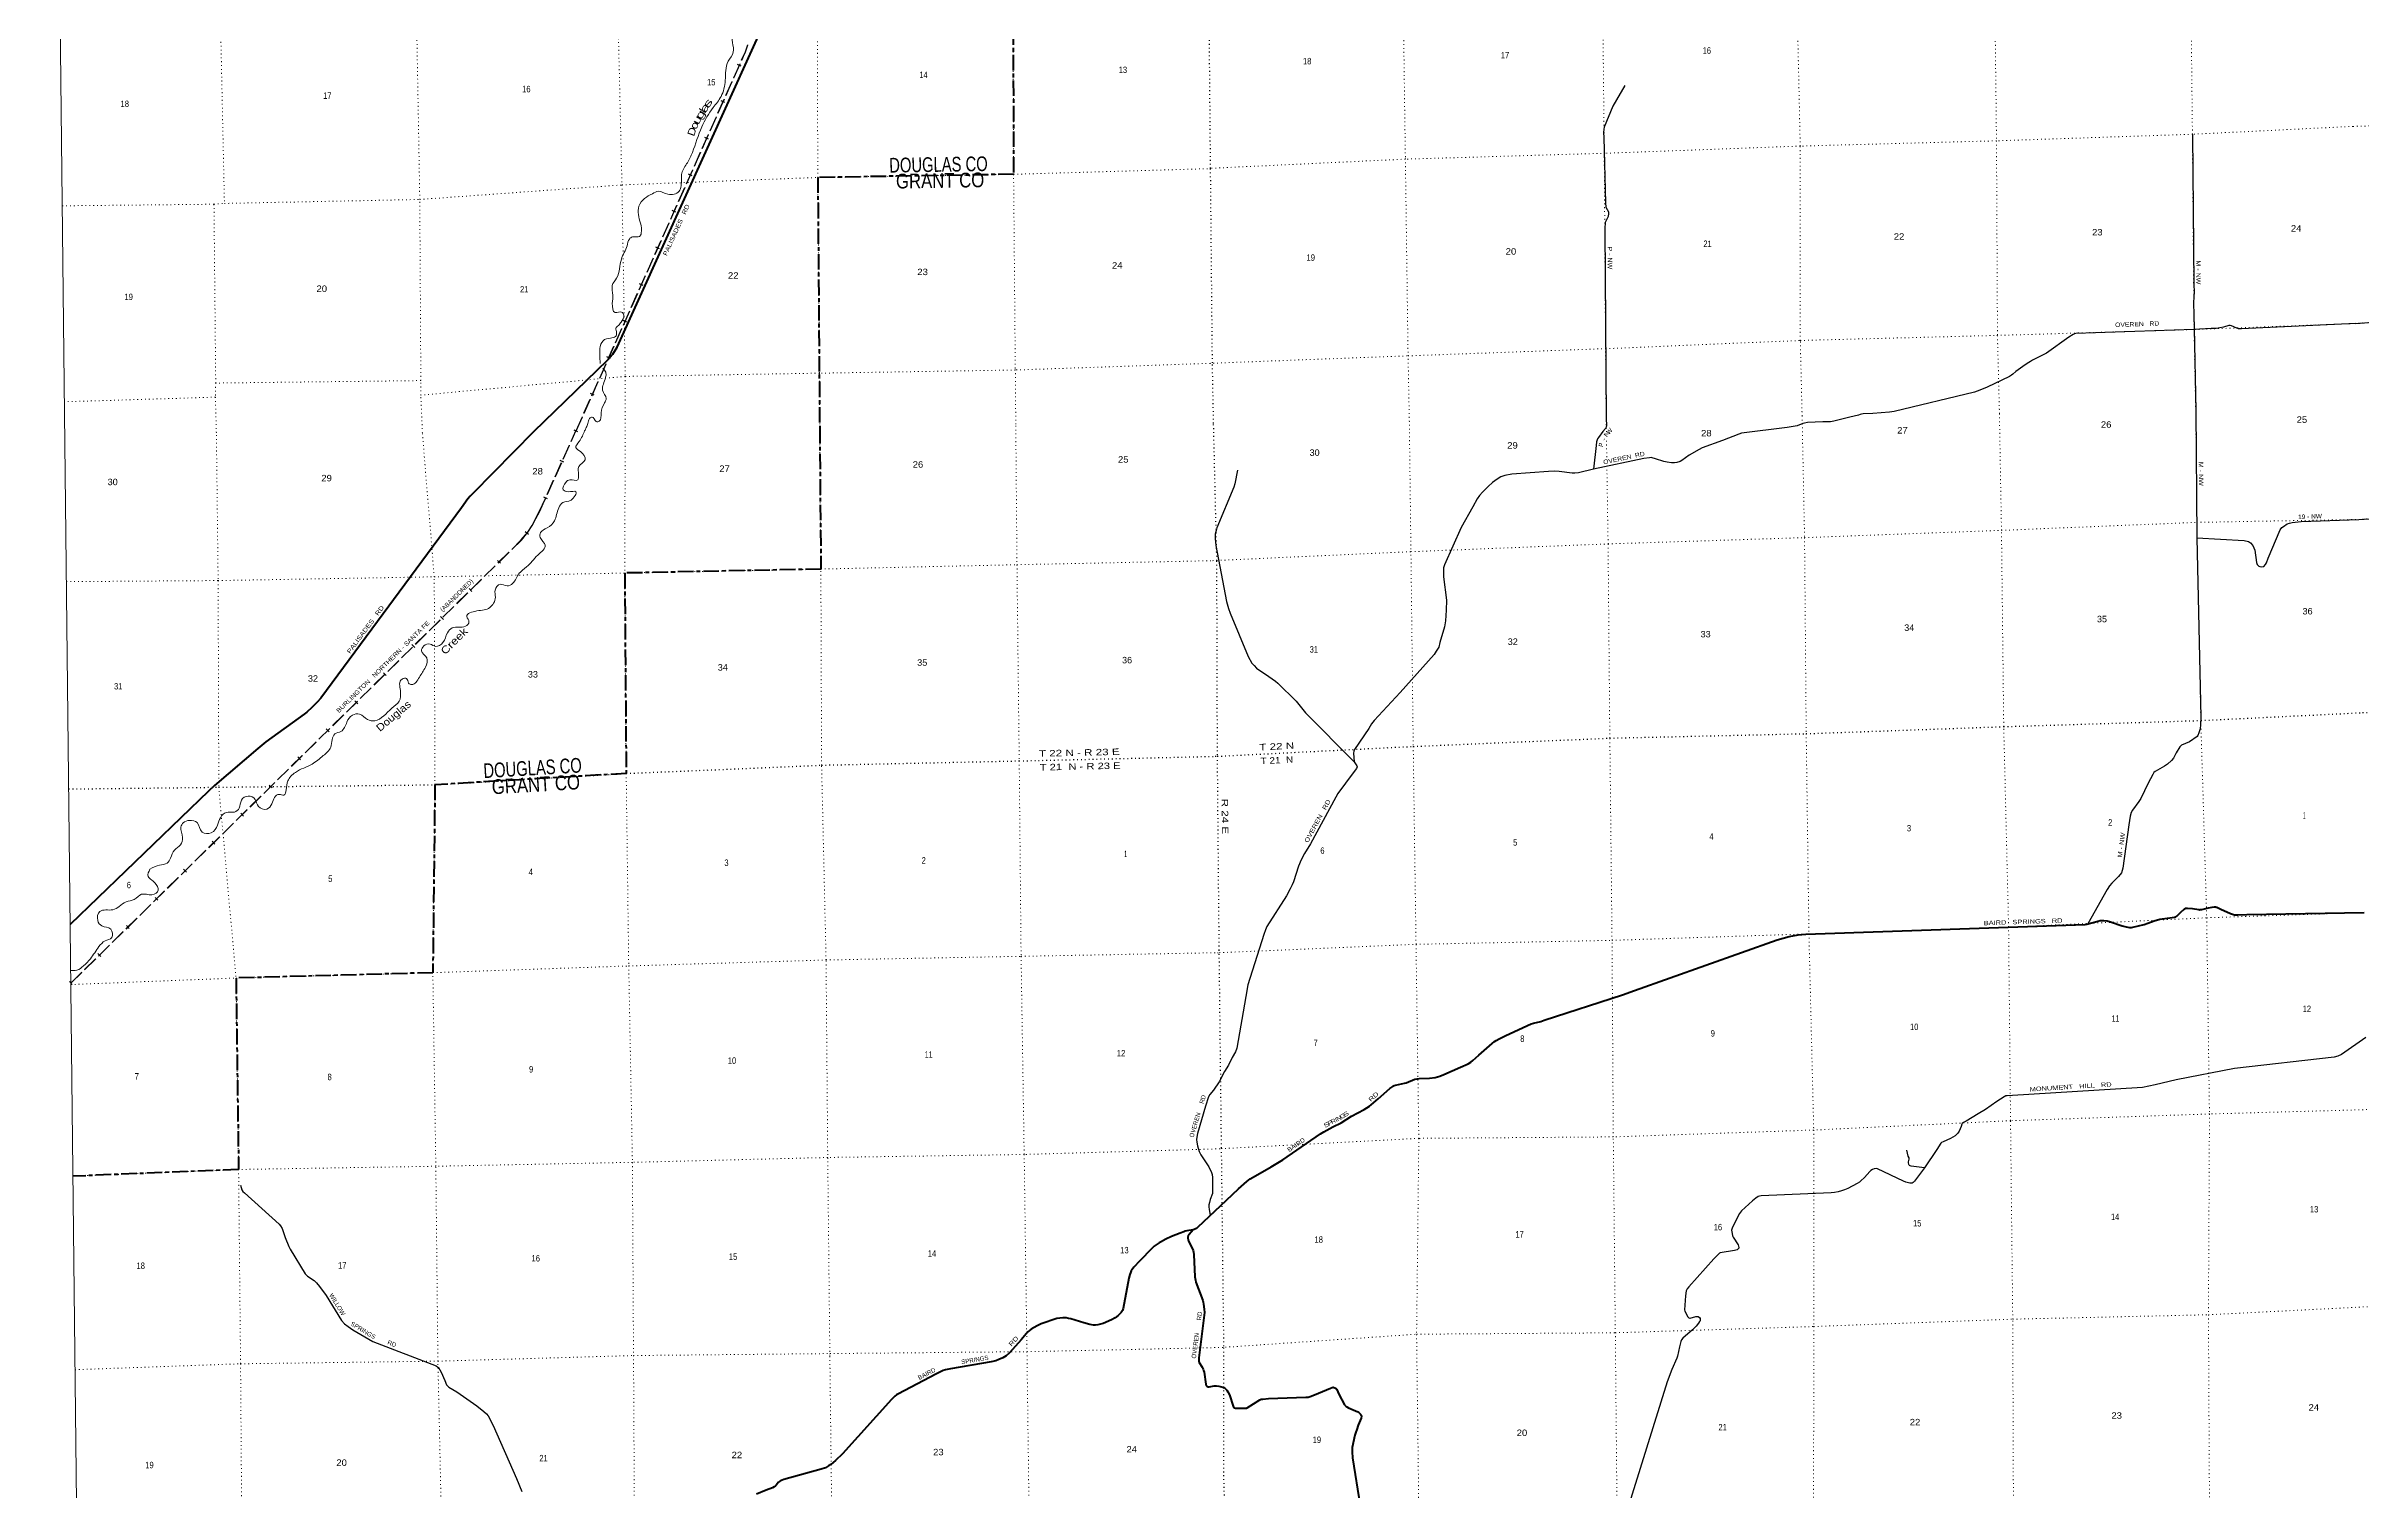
# Model space of a CAD drawing. Header units: feet. Extents: x 248627 to 501257, y -181930 to 5472.
# Drawn here: x 248627 to 311540, y -73098 to -33877 of the extents above; entities that cross this region are included whole.
import ezdxf
from ezdxf.enums import TextEntityAlignment as Align

# ---------------------------------------------------------------- set-up
doc = ezdxf.new("R2010")
doc.units = ezdxf.units.FT
doc.header["$LTSCALE"] = 70
for name, pattern in [('DOTTED', [1.5, 0.3, -1.2]), ('LONG_DASH_SHORT_DASH', [9.9, 6, -1.2, 1.5, -1.2]), ('LONG_DASHED', [7.5, 6, -1.5]), ('MEDIUM_DASHED', [4.5, 3, -1.5])]:
    doc.linetypes.add(name, pattern=pattern)
for name, color, linetype, lineweight in [('11', 7, 'LONG_DASH_SHORT_DASH', 60), ('26', 7, 'Continuous', 40), ('27', 7, 'Continuous', 40), ('29', 7, 'Continuous', 25), ('34', 7, 'Continuous', 25), ('39', 7, 'Continuous', 13), ('4', 7, 'Continuous', 13), ('41', 7, 'MEDIUM_DASHED', 13), ('6', 7, 'DOTTED', 25), ('63', 7, 'Continuous', 25), ('7', 7, 'DOTTED', 13)]:
    doc.layers.add(name, color=color, linetype=linetype, lineweight=lineweight)
doc.layers.add('12', color=7, linetype='Continuous')
doc.layers.add('30', color=7, linetype='Continuous')

msp = doc.modelspace()

# ---------------------------------------------------------------- linework, layer by layer
at = {"layer": '11'}
for points in [[(280118.96, -31838.26), (274893.52, -32032.19), (274909.54, -37351.87), (269590.05, -37437.84), (269640.8, -44245.91)], [(269640.8, -44245.91), (269672.89, -48071.02), (264345.26, -48179.53), (264382.78, -53622.55), (259186.43, -53929.27), (259129.49, -59031.63), (253782.19, -59177.58), (253851.66, -64376.33), (249352.04, -64558.38)]]:
    msp.add_lwpolyline(points, dxfattribs=at)
at = {"layer": '26'}
for points in [[(261873.35, -44337.09), (263884.23, -42393.59), (264018.77, -42235.92), (264139.09, -42044.05), (270828.2, -27298.64)], [(261873.35, -44337.09), (260211.76, -46021.49), (260139.87, -46095.63), (260083.84, -46163.96), (259906.38, -46405.74), (256083.6, -51574.9), (255985, -51690.45), (255842.77, -51829.21), (255704.09, -51953.74), (255635.26, -52011.06), (254587.88, -52766.02), (254375.47, -52947.69), (253197.29, -53953.29), (253037.03, -54104.9), (249276.82, -57723.49)], [(280534.03, -65364.04), (281020.77, -64898.02), (281246.27, -64702.18), (281335.62, -64634.07), (281416.46, -64587.24), (281907.58, -64302.42), (282222.73, -64115.29), (283248.1, -63407.97), (283339.39, -63349.56), (283581.01, -63218.15), (283810.96, -63107.05), (284091.94, -62928.64), (284433.54, -62749.01), (284579.81, -62658.68), (284626.61, -62624.62), (284814.96, -62454.08), (285130.79, -62177.61), (285182.91, -62139.3), (285215.88, -62118.01), (285253.11, -62098.85), (285289.75, -62086.95), (285527.05, -62031.96), (285574.34, -62020.09), (285809.68, -61925.84), (285874.3, -61913.66), (285930.67, -61909.4), (286211.24, -61893.67), (286364.65, -61875.34), (286428.47, -61860.45), (286493.04, -61839.79), (286602.91, -61798.71), (287049.61, -61601.6), (287264.52, -61502.84), (287333.48, -61461.3), (287392.16, -61417.69), (287553.47, -61268.04), (287914.42, -60955.77), (287978.24, -60904.69), (288019.59, -60874.98), (288099.5, -60830.18), (288287.34, -60737.01), (288974.91, -60423.62), (289035.79, -60402.56), (289238.87, -60354.28), (289330.17, -60325.7), (291452.3, -59634.82), (291783.24, -59519.69), (295657.52, -58140.08), (295819.64, -58090.62), (295980.88, -58047.2), (296223.83, -58005.47), (296440.31, -57981.72), (304022.65, -57724.48), (304075.89, -57715.82), (304310.94, -57650.83), (304435.35, -57618.05), (304487.48, -57611.66), (304532.43, -57612.23), (304622.56, -57626.56), (304717.37, -57654.72), (305029.14, -57762.96), (305138.45, -57790.47), (305232.05, -57803.24), (305285.23, -57801.11), (305318.97, -57795.31), (305630.62, -57720.74), (305729.85, -57688.29), (305900.03, -57626.56), (305989.38, -57598.89), (306058.53, -57581.87), (306126.47, -57568.15), (306456.34, -57528.65), (306489.23, -57518.67), (306520.16, -57496.72), (306627.8, -57389.33), (306715.88, -57309.4), (306738.75, -57294.5), (306758.83, -57284.24), (306781.29, -57277.47), (306811.08, -57277.47), (306942.89, -57288.58), (307111.03, -57318.98), (307132.31, -57322.17), (307149.82, -57320.58), (307192.94, -57314.72), (307379.17, -57271.78), (307478.53, -57255.11), (307541.29, -57245.54), (307561.5, -57244.47), (307570.63, -57245.83), (307590.21, -57249.79), (307602.98, -57254.05), (307715.52, -57305.2), (307979.02, -57424.46), (308060.89, -57456.28), (308084.29, -57461.6), (308110.89, -57464.79), (308176.04, -57464.69), (308420.35, -57451.75), (311607.68, -57397.95)], [(280534.03, -65364.04), (279907.64, -65953.55), (279880.33, -65975.01), (279851.89, -65990.82), (279815.56, -66006.63), (279781.74, -66014.21)], [(279785.77, -66014.13), (279621.25, -66042.99), (279569.11, -66054.05), (279532.77, -66065.02), (279434.05, -66101.47), (279196.58, -66199.94), (279048.58, -66269.03), (278897.71, -66349.65), (278866.11, -66368.62), (278781.6, -66422.36), (278733.41, -66458.72), (278677.99, -66509.25), (278327.45, -66865.81), (278178.12, -67026.21), (278127.79, -67090.82), (278105.45, -67127.37), (278082.55, -67177.96), (278065.96, -67228.54), (278039.08, -67323.89), (277890, -68151.76), (277870.87, -68202.3), (277832.95, -68256.04), (277752.16, -68339.42), (277668.66, -68401.47), (277573.87, -68458.38), (277340.77, -68554.2), (277194.73, -68594.32), (277131.54, -68600.64), (277077.83, -68600.64), (276983.04, -68584.84), (276821.9, -68540.57), (276461.72, -68429.92), (276401.55, -68418.32), (276335.34, -68407.79), (276246.87, -68404.63), (276164.72, -68410.95), (276085.35, -68426.08), (275662.69, -68570.62), (275553.36, -68619.61), (275468.05, -68663.87), (275385.9, -68714.46), (275297.65, -68786.57), (275117.93, -68999.14), (274796.65, -69353.08), (274708.26, -69433.26), (274613.4, -69492.18), (274512.55, -69535.44), (274426.99, -69571.22), (274300.11, -69601.69), (273194.79, -69786.2), (273058.62, -69817.47), (272995.74, -69836.79), (272945.18, -69858.92), (272798.73, -69936.91), (271782.17, -70464.58), (271724.03, -70497.53), (271680.51, -70528.82), (271591.33, -70617.67), (270264.66, -72098.22), (270072.3, -72278.82), (269940.49, -72388.08), (269883.42, -72427.16), (269798.31, -72473.44), (269685.42, -72513.28), (268670.69, -72793.37), (268625.34, -72808.55), (268588.21, -72824.37), (268551.09, -72844.91), (268524.85, -72866.46), (268458.67, -72947.67), (268435.77, -72969.79), (268404.08, -72991.42), (268357.57, -73017.22), (268185.97, -73079.92), (267921.91, -73191.38)], [(279785.77, -66014.13), (279679.7, -66139.41), (279651.62, -66181.61), (279643.36, -66212.12), (279641.78, -66237.42), (279649.68, -66276.93), (279664.05, -66320.25), (279778.71, -66545.59), (279791.07, -66580.44), (279802.13, -66621.54), (279811.36, -66687.89), (279833.74, -67291.26), (279851.09, -67383.45), (279864.48, -67439.63), (280050.28, -67937.38), (280063.57, -67982.55), (280072.26, -68034.72), (280090.42, -68169.08), (280093.58, -68257.6), (280089.3, -68335.17), (279939.7, -69487.08), (279939.56, -69564.88), (279944.3, -69593.33), (279954.08, -69621.66), (280034.77, -69744.97), (280059.62, -69798.83), (280069.1, -69830.44), (280083.46, -69882.95), (280129.34, -70210.17), (280144.13, -70239.86), (280163.09, -70261.99), (280193.11, -70277.79), (280223.19, -70278.91), (280359.71, -70250.26), (280420.59, -70249.34), (280488.8, -70257.98), (280594.05, -70286.25)], [(280594.05, -70286.25), (280628.48, -70302.19), (280657.52, -70323.45), (280700.03, -70368.82), (280734.04, -70414.2), (280773.19, -70498.58), (280875.17, -70803.9), (280889.21, -70828.23), (280900.55, -70839.57), (280913.3, -70849.5), (280935, -70856.93), (281020.01, -70861.25), (281214.09, -70861.37), (281234.96, -70855.17), (281257.63, -70843.82), (281425.62, -70740.61), (281601.11, -70634.63), (281640.94, -70616.97), (281682.04, -70608.46), (281834.77, -70597.79), (282852.83, -70561.26), (282914.86, -70554.59), (282967.29, -70541.83), (283081.76, -70494.39), (283516.27, -70310.88), (283568.11, -70293.7), (283589.36, -70290.86), (283614.91, -70292.83), (283637.54, -70300.79), (283655.96, -70312.13), (283671.55, -70326.31), (283688.94, -70347.59), (283750.52, -70476.93), (283904.71, -70767.14), (283928.04, -70797.06), (283945.05, -70812.65), (283964.88, -70825.42), (284005.55, -70845.47), (284260.74, -70954.85), (284289.38, -70972.88), (284303.55, -70984.22), (284333.31, -71016.83), (284353.15, -71043.77), (284357.4, -71056.53), (284361.86, -71075.08), (284351.73, -71126.01), (284275.09, -71318.17), (284232, -71435.12), (284205.08, -71510.26), (284182.3, -71593.25), (284110.96, -71922.13), (284107.32, -71978.18), (284108.73, -72043.41), (284121.45, -72205.18), (284329.07, -73508.8)]]:
    msp.add_lwpolyline(points, dxfattribs=at)
at = {"layer": '29'}
for points in [[(291521.47, -34936.9), (291291.02, -35326.27), (291195.75, -35497.72), (290959.96, -36076.02), (290947.35, -36130.7), (290941.83, -36220.98), (290948.94, -36353.64), (290989.38, -38126.38), (291006.2, -38244.14), (291074.02, -38371.54), (291077.65, -38420.79), (291062.93, -38494.24), (290997.52, -38623.3), (290980.98, -38660.52), (290978.99, -38822.45), (291010.68, -43981.28)], [(306939.62, -36264.87), (306978.56, -40342.72), (306990.28, -40547.73), (306968.45, -40835.37), (306986.05, -41516.85), (307030.59, -43769.68)], [(311378.6, -41402.74), (308271.12, -41545.6), (308191.62, -41544.81), (308144.15, -41532.26), (308002.48, -41464.89), (307964.65, -41456.48), (307930.11, -41461.12), (307783.92, -41502.75), (307683.04, -41523.78), (307586.38, -41537.49), (307449.45, -41538.28), (306976.41, -41563.12), (303773.4, -41672.06), (303734.23, -41681.5), (303700.6, -41698.32), (303582.91, -41773.68), (302979.78, -42205.12), (302865.98, -42266.39), (302595.2, -42400.64), (302540.55, -42433.29), (302452.28, -42490.07), (302336.82, -42573.03), (302142.56, -42704.84), (302059.3, -42781.33), (302025.67, -42807.61), (301966.48, -42844.59), (301362.67, -43133.57), (301161.97, -43217.16), (301021.13, -43267.1), (298835.52, -43788.63), (298707.97, -43810.35), (298257.15, -43843.1), (297991.45, -43856.7), (297950.64, -43862.78), (297915.04, -43872.74), (297871.65, -43892.04)], [(311378.6, -41402.74), (312425.13, -41323.39), (321559.03, -41080.08), (321611.73, -41080.08), (321642.54, -41081.55), (321709.47, -41154.62), (321790.7, -41309.34), (321819.07, -41333.9), (321848.49, -41346.52), (321882.11, -41346.52), (321915.57, -41337.43), (321945.16, -41304.46), (322027.21, -41132.39), (322067.05, -41085.76), (322088.07, -41068.94), (322129.09, -41063.3), (322189.31, -41066.26), (322326.07, -41058.17), (323104.9, -41029.36)], [(297871.65, -43892.04), (297634.83, -43950.96), (297199.34, -44055.07), (297151.01, -44065.58), (297103.04, -44072.26), (296897.36, -44076.02), (296480.62, -44096.07), (296403.59, -44108.34), (296354.52, -44123.41), (296201.11, -44182.29), (296144.39, -44194.89), (295924.89, -44224.87), (294692.19, -44383.13), (294611.92, -44404.74), (294168.15, -44577.2), (293616.2, -44782.68), (293535.62, -44821.55), (293269.18, -44980.44), (293065.59, -45125.46), (293023.56, -45150.69), (292932.62, -45180.1), (292868.05, -45184.34), (292783.98, -45184.34), (292670.5, -45169.62), (292579.31, -45148.98), (292348.53, -45074.64), (292262.8, -45051.85), (292233.4, -45046.67), (292187.14, -45049.75), (292031.83, -45071.32), (290667.69, -45362.06)], [(291010.68, -43981.28), (291022.89, -44175.99), (291013.59, -44216.54), (290991.37, -44252.75), (290916.13, -44335.85), (290800.13, -44495.64), (290775.26, -44539.86), (290751.79, -44618.66), (290736.93, -44714.89), (290667.69, -45362.06)], [(307030.59, -43769.68), (307062.33, -47222.28), (307165.93, -52091.24), (307158.83, -52304.52), (307146.99, -52408.8), (307118.56, -52522.55), (307087.15, -52592.94), (307065.61, -52621.85), (306859.47, -52762.16), (306645.82, -52857.91), (306596.87, -52902.96), (306499.86, -53062.42), (306427.26, -53207), (306369.1, -53268.35), (306263.34, -53366.82), (306185.29, -53420.52), (305927.09, -53568.7), (305893.47, -53593.94), (305865.16, -53646.14), (305740.79, -53882.14), (305540.4, -54298.41), (305488.37, -54384.29), (305309.51, -54616.74), (305279.81, -54681.14), (305252.86, -54777.87), (305215.28, -55019.15), (305052.84, -56197.35), (305035.83, -56257.63), (305010.81, -56319.32), (304930.8, -56421.17), (304747.28, -56599.45), (304682.97, -56672.61), (304626.19, -56769.15), (304098.22, -57709.65)], [(280990.73, -45382.32), (280924.94, -45753.21), (280897.22, -45846.97), (280433.18, -46947.67), (280410.06, -47028.63), (280391.15, -47121.16), (280386.94, -47183.2), (280386.94, -47246.29), (280409.05, -47427.44), (280696.73, -48949.08), (280750.52, -49146.27), (280793.2, -49271.55), (281282.65, -50448.1), (281385.18, -50624.63), (281444.03, -50694.03), (281512.11, -50759.39), (281843.47, -50987.49), (282024.48, -51118.48), (282091.31, -51173.49), (282589.36, -51659.85), (282839.01, -51972.98), (284163.2, -53303.06)], [(290667.69, -45362.06), (290257.92, -45455.62), (290162.81, -45470.88), (290129.21, -45470.88), (290090.01, -45465.38), (289732.5, -45420.24), (289619.05, -45411.45), (289440.03, -45418.71), (288448.54, -45491.42), (288253.04, -45535.53), (288152.17, -45569.18), (288050.77, -45629.35), (287925.2, -45720.59), (287804.96, -45828.24), (287647.79, -45981.35), (287572.14, -46069.67), (287504.27, -46166.14), (287387.72, -46379.99), (287073.49, -46944.91), (286621.17, -47956.8), (286592.81, -48038.02), (286588.61, -48122.13), (286594.67, -48284.34), (286670.43, -48912.2), (286665.53, -49189.35), (286647.45, -49478.52), (286622.25, -49637.51), (286494.04, -50066.32), (286462.53, -50191.39), (286395.27, -50304.97), (286338.39, -50388.93), (285414.42, -51426.93), (284703.08, -52188.01), (284634.17, -52271.2), (284562.28, -52398.05), (284176.03, -52973.58), (284150.81, -53019.84), (284148.41, -53068.24), (284163.2, -53303.06)], [(311460.85, -46724.67), (312459.01, -46664.97), (317826.02, -46531.54), (323182.2, -46412.48), (328516.88, -46237.67), (342596.89, -45820.73)], [(307062.37, -47226.56), (308347.99, -47299.68), (308465.77, -47320.91), (308518.11, -47360.47), (308579.25, -47430.26), (308633.3, -47556.28), (308680.13, -47892.9), (308702.29, -47945.25), (308743.17, -47989.64), (308772.59, -48006.46), (308820.02, -48010.51), (308877.67, -47998.05), (308926.19, -47947.36), (308957.53, -47901.32), (309002.87, -47774.01), (309328.87, -47004.16), (309369.43, -46946.59), (309411.47, -46912.94), (309516.67, -46847.94), (309579.59, -46824.62), (309646.84, -46807.79), (309899.14, -46782.44), (311460.85, -46724.67)], [(284163.2, -53303.06), (284239.11, -53414.86), (284247.49, -53444.63), (284226.47, -53490.9), (284140.48, -53608.47), (283717.9, -54170.14), (283667.94, -54263.1), (282978.53, -55530.02), (282814.19, -55798.49), (282725.97, -55970.24), (282654.7, -56137.2), (282515.82, -56567.47), (282481, -56644.71), (282427.55, -56756.74), (282321.09, -56947.27), (281792.06, -57777.08), (281755.06, -57864.98), (281707.85, -57996.68), (281275.66, -59357.79), (281220.81, -59675.53), (280974.74, -61085.26), (280935.45, -61183.4), (280848.54, -61337.34), (280746.31, -61540.9), (280641.23, -61717.54), (280492.3, -61994.16)], [(311654.4, -60794.78), (310990.5, -61257.06), (310895.15, -61299.05), (310795.68, -61329), (308086.45, -61637.24), (306498.63, -61945.96), (305931.38, -62079.31), (305585.24, -62146.52), (301908.91, -62373.65), (301871.08, -62377.85), (301822.59, -62403.49), (301626.33, -62525.65), (301318.21, -62743.14), (301122, -62869.31), (300792.99, -63060.25), (300723.26, -63099.61), (300685.81, -63130.7), (300675.3, -63144.37), (300658, -63212.62), (300601.75, -63336.79), (300563.92, -63391.46), (300521.89, -63432.47), (300489.38, -63459.04), (300363.15, -63532.4), (300166.72, -63623.84), (300126.79, -63644.87), (300102.47, -63665.15), (299991.42, -63830.75), (299664.35, -64331.53)], [(280492.3, -61994.16), (280338.66, -62221.05), (280237.79, -62343.19), (280202.2, -62402), (280125.12, -62658.48), (279905.5, -63395.6), (279884.73, -63495.6), (279880.53, -63562.89), (279888.94, -63638.6), (279903.97, -63733.43), (279947.78, -63886.74), (279995.82, -63981.42), (280217.5, -64305.94), (280288.23, -64454.53), (280305.04, -64509.21), (280317.88, -64590), (280317.65, -64965.54), (280313.45, -65014.97), (280309.69, -65032.49), (280250.4, -65189.51), (280228.31, -65268.93), (280216.78, -65339.86), (280214.68, -65395.6), (280220.76, -65458.05), (280253.97, -65627.61)], [(299664.35, -64331.53), (299298.78, -64283.1), (299273.56, -64276.26), (299254.18, -64266.76), (299242.04, -64256.28), (299233.63, -64238.94), (299225.05, -64188.69), (299225.23, -64170.06), (299244.14, -64091.73), (299245.19, -64074.38), (299241.75, -64062.04), (299221.06, -64016.04), (299182.87, -63851.7)], [(299664.35, -64331.53), (299389.15, -64697.37), (299372.26, -64715.55), (299348.17, -64733.65), (299321.9, -64746.79), (299311.39, -64748.89), (299291.43, -64748.37), (299259.65, -64744.62), (299156.93, -64718.93), (299087.63, -64693.88), (298381.45, -64357.76), (298343.47, -64348.82), (298291.08, -64355.65), (298249.05, -64372.48), (298202.82, -64401.92), (298172.92, -64426.58), (298031.64, -64594.45), (297933.82, -64686.86), (297893.89, -64718.4), (297829.79, -64756.81), (297576.56, -64891.9), (297488.29, -64930.8), (297406.53, -64959.22), (297318.06, -64986.53), (297217.19, -65003.35), (297120.76, -65013.86), (295218.61, -65093.78), (295174.48, -65101.14), (295145.29, -65111.02), (295075.71, -65151.61), (294987.32, -65230.85), (294689.02, -65498.59), (294634.17, -65567.19), (294441.04, -65945.46), (294422.13, -65995.93), (294419.59, -66026.85), (294432.64, -66113.7), (294447.35, -66174.68), (294464.05, -66211.21), (294597.57, -66422.92), (294615.47, -66493.27), (294615.47, -66510.1), (294608.81, -66523.23), (294592.36, -66543.74), (294573.44, -66554.26), (294498.44, -66572.36), (294111.1, -66642.58), (294092.19, -66650.99), (294069.91, -66666.38), (293940.34, -66800.01), (293253.2, -67560.89), (293213.74, -67616.24), (293188.52, -67670.91), (293165.25, -67806.62), (293138.08, -68186.13), (293151.9, -68226.41), (293230.55, -68375.39), (293257.87, -68403.78), (293283.11, -68412.04), (293297.8, -68411.15), (293446.03, -68372.5), (293493.24, -68365.93), (293512.16, -68371.18), (293543.68, -68393.27), (293563.6, -68423.7), (293566.8, -68467.92), (293562.59, -68483.7), (293549.98, -68505.78), (293518.68, -68552.6), (293453.31, -68631.96), (293353.34, -68732.73), (293098.15, -68953.7), (293061.95, -69002.28), (293041.41, -69048.34), (293001.59, -69191.55), (292946.84, -69446.84), (292926.5, -69503.43), (292790.84, -69809.81), (292669.64, -70146.18), (291543.05, -73748.16)], [(253902.11, -64803.79), (253939.99, -64927.91), (253968.38, -64972.91), (254007.49, -65009.37), (254954.7, -65864.21), (254989.73, -65904.51), (255034.73, -65979.67), (255120.44, -66219.71), (255218.3, -66465.6), (255254.52, -66535.39), (255662.22, -67210.43), (255722.07, -67268.59), (255902.81, -67390.63), (255935.42, -67420.72), (255964.84, -67450.16), (256047.87, -67553.4), (256228.18, -67794.07), (256645.75, -68474.29), (256731.54, -68566.9), (256826.48, -68638.31), (256959.1, -68728.47), (257389.21, -68987.62), (257498.98, -69046.28), (259222.25, -69708.7), (259268.49, -69740.24), (259281.14, -69754.31), (259357.28, -69879.88), (259450.85, -70105.73), (259503.86, -70221.81), (259529.08, -70253.36), (259567.95, -70284.99), (259781.02, -70416.61), (260323.35, -70790.75), (260516.81, -70945.22), (260588.26, -71008.31), (260628.95, -71069.81), (260769.29, -71331.18), (261402.29, -72771.7), (261549.84, -73121.43)]]:
    msp.add_lwpolyline(points, dxfattribs=at)
at = {"layer": '34', "linetype": 'LONG_DASHED', "lineweight": 13}
for points in [[(263025.96, -44323.73), (267627.45, -34025.29), (267692.13, -33833.45)], [(249294.38, -59318.99), (261536.47, -47284.71), (261709.54, -47073.28), (261830.65, -46890.4), (262026.05, -46523), (263019.21, -44323.81)]]:
    msp.add_lwpolyline(points, dxfattribs=at)
at = {"layer": '39'}
for points in [[(270125.07, -27893.58), (270010, -28021.9), (269610.38, -28598.66), (269368.22, -28880.24), (269132.63, -28913.94), (268853.85, -29139.33), (268774.47, -29345.36), (268522.49, -29671.34), (268150.02, -30407.11), (268061.32, -30740.14), (268003.51, -31185.81), (268015.75, -31548.44), (267968.44, -31791.64), (267924.45, -32121.27), (267679.96, -32352.5), (267461.35, -32529.16), (267326.59, -32910.83), (267290.57, -33291.89), (267273.3, -33775.6), (267293, -34039.45), (267153.39, -34284.13), (267075.86, -34800.46), (266959.57, -35238.44), (266747.75, -35539.99), (266434.48, -36065.83), (266182.66, -36756.53), (266045.28, -37037.46), (265895.81, -37318.48), (265875.71, -37665.18), (265820.15, -37810.61), (265516.35, -37895.11), (265257.9, -37812.07), (265095.07, -37879.58), (264882.21, -38007.84), (264728.3, -38220.37), (264769.33, -38679.54), (264793.1, -38949.41), (264747.29, -39040.37), (264551.87, -39049.64), (264469.61, -39110.6), (264406.21, -39294.35), (264251.2, -39660.03), (264123.24, -40168.61), (264003.55, -40374.88), (264021.2, -40630.68), (264006.42, -40856.46), (264084.49, -41105.84), (264259.75, -41094.68), (264316.66, -41176.94), (264243.22, -41364.79), (264173.26, -41461.94)], [(264173.26, -41461.94), (264101.15, -41534.93), (264122, -41651.67), (264090.39, -41758.67), (263955.6, -41797.79), (263754.52, -41871.57), (263669.13, -42085.69), (263670.92, -42385.92), (263677.09, -42485.35)], [(263751.25, -42615.98), (263777.26, -42645.2), (263834.31, -42749.63), (263824.92, -42864.54), (263763.54, -43048.29), (263740.37, -43217.69), (263838.43, -43440.75), (263796.8, -43557.88), (263699.68, -43830.51), (263650.66, -44058.51), (263566.04, -44063.07), (263462.55, -43942.8), (263388.24, -43985.58), (263340.67, -44118.87), (263296.99, -44229.96), (263253.53, -44320.6)], [(263253.53, -44320.6), (263101.46, -44608.85), (263013.72, -44772.37), (263141.73, -44881.94), (263264.45, -45102.11), (263096.07, -45288.37), (263089.58, -45517.6), (263066.28, -45652.47), (262854.15, -45646.09), (262739.55, -45721.36), (262674.25, -45916.87), (262805.92, -45972.13), (263015.97, -45970.5), (262884.24, -46198.69), (262662.52, -46264.74), (262550.41, -46408.35), (262433.67, -46759.05), (262237.06, -46951.57), (262058.2, -47081.62), (262046.97, -47210.37), (262183.78, -47424.41), (261983.65, -47691.33), (261676.84, -48011.35), (261470.06, -48193.89), (261300.21, -48458.56), (261145.18, -48530.13), (260955.01, -48485.37), (260822.79, -48643.21), (260828.19, -48838.17), (260678.63, -49116.75), (260321.77, -49210), (260054.18, -49360.85), (260111.76, -49509.16), (260019.66, -49626.48), (259658.4, -49667.49), (259526.03, -49803.21), (259404.63, -50063.49), (259203.39, -50171.6), (259057.54, -50110.42), (258884.18, -50160.02), (258822.46, -50289.16), (258963.19, -50485.07), (258926.54, -50734.64), (258762.84, -51011.32), (258556.16, -51207.94), (258471.04, -51166.38), (258417.69, -51046.18), (258292.56, -51061.23), (258246.25, -51373.19), (258217.96, -51662.89), (258013.26, -51853.46), (257553.06, -52190.75), (257350.85, -52158.15), (257139.76, -52009.02), (256944.04, -52038.69), (256795.86, -52224.8), (256632.02, -52481.38), (256468.88, -52548.99), (256354.2, -52905.71), (256151.82, -53138.48), (255848.43, -53370.02), (255395.51, -53592.67), (255189.08, -53825.46), (255146.34, -54069.04), (255076.64, -54212.32), (254957.32, -54191.14), (254830.64, -54272.54), (254751.07, -54450.06), (254620.74, -54587.78), (254387.97, -54517.22), (254299.8, -54326.93), (254109.31, -54235.94), (253926.28, -54347.93), (253869.2, -54563.48), (253738.64, -54669.03), (253518.58, -54682.81), (253357.96, -54822.77), (253276.55, -55024.44), (253110.33, -55230.79), (252857.73, -55212.65), (252722.63, -54954.37), (252518.22, -54895.66), (252346.98, -54959.31), (252283.15, -55076.41), (252329.59, -55365.53), (252272.37, -55560.98), (252107.73, -55702.98), (252000.17, -55920.93), (251908.19, -56054.33), (251704.57, -56110.19), (251442.75, -56218.78)], [(251442.75, -56218.78), (251395.66, -56418.17), (251481.12, -56509.98), (251646, -56693.64), (251668.89, -56789.96), (251496.04, -56913.93), (251217.23, -56902.04), (251018.22, -57040.29), (250794.49, -57108.37), (250607.51, -57232.46), (250430.39, -57322.29), (250081.29, -57369.24), (250022.4, -57614.95), (250134.5, -57760.83), (250377.49, -57849.4), (250403.31, -58078.38), (250226.19, -58168.21), (250057.61, -58324.32), (249823.56, -58651.82), (249637.09, -58850.28), (249458.11, -58962.24), (249276.4, -58973.71)]]:
    msp.add_spline(points, degree=3, dxfattribs=at)
at = {"layer": '4'}
msp.add_lwpolyline([(248626.54, 1367.98), (279703.36, 1731.35), (310779.64, 2137.47), (341855.35, 2586.32), (372930.4, 3077.93), (404004.75, 3612.28), (435078.34, 4189.37), (466151.09, 4809.2), (497222.97, 5471.78), (501256.99, -177792.42), (469933.02, -178460.37), (438608.16, -179085.23), (407282.48, -179667), (375956.01, -180205.69), (344628.84, -180701.29), (313301.02, -181153.78), (281972.62, -181563.19), (250643.67, -181929.51)], close=True, dxfattribs=at)
msp.add_lwpolyline([(248626.54, 1367.98), (279703.36, 1731.35), (310779.64, 2137.47), (341855.35, 2586.32), (372930.4, 3077.93), (404004.75, 3612.28), (435078.34, 4189.37), (466151.09, 4809.2), (497222.97, 5471.78), (501256.99, -177792.42), (469933.02, -178460.37), (438608.16, -179085.23), (407282.48, -179667), (375956.01, -180205.69), (344628.84, -180701.29), (313301.02, -181153.78), (281972.62, -181563.19), (250643.67, -181929.51)], close=True, dxfattribs=at)
at = {"layer": '6'}
for points in [[(280343.11, -44115.91), (280312.38, -42470.36), (280261.44, -37191.85), (280214.17, -31833.82), (280160.76, -26492.61), (280102.67, -21170.94), (280026.38, -15863.12), (279952.5, -10571.64), (279904.21, -5245.48), (279830.53, 33.91), (279775.12, 1732.24)], [(280621.25, -72601.41), (280622.9, -69172.35), (280560.15, -63793.33), (280496.91, -58422.66), (280448.61, -53123.46), (280432.85, -47837.9), (280343.11, -44115.91)], [(342667.96, -51115.89), (339229.99, -51255.33), (333873.42, -51401.94), (328528.79, -51544.14), (323218.46, -51687.22), (317895.54, -51816.62), (312531.28, -51973.56), (311533.03, -51971.82)], [(280382.9, -53156.68), (280448.84, -53154.96), (285768.34, -52886.68), (291110.48, -52661.66), (296446.21, -52541.2), (301813.13, -52350), (307173.04, -52183.66), (311533.03, -51971.82)], [(249236.32, -54043.39), (253313.84, -53994.87), (259186.43, -53929.27), (264382.78, -53622.55), (269692.47, -53396.85), (275062.37, -53280.63), (280382.9, -53156.68)], [(280809.17, -85311.05), (280742.55, -79942.08), (280666.71, -74486.66), (280621.25, -72601.41)]]:
    msp.add_lwpolyline(points, dxfattribs=at)
at = {"layer": '63'}
for p, q in [((267510.3, -34411.27), (267409.31, -34366.15)), ((267066.52, -35404.48), (266965.53, -35359.36)), ((266622.74, -36397.68), (266521.75, -36352.56)), ((266178.96, -37390.89), (266077.98, -37345.77)), ((265735.19, -38384.1), (265634.2, -38338.97)), ((265291.41, -39377.3), (265190.42, -39332.18)), ((264847.63, -40370.51), (264746.64, -40325.38)), ((264403.85, -41363.71), (264302.86, -41318.59)), ((263960.07, -42356.92), (263859.08, -42311.79)), ((263516.29, -43350.12), (263415.31, -43305)), ((263072.52, -44343.33), (262971.53, -44298.2)), ((262692.28, -45170.44), (262591.47, -45124.91)), ((262244.55, -46161.87), (262143.74, -46116.34)), ((261727.52, -47131.04), (261641.93, -47060.98)), ((260967.2, -47915.14), (260889.65, -47836.26)), ((260191.42, -48677.74), (260113.88, -48598.86)), ((259415.64, -49440.35), (259338.1, -49361.47)), ((258639.87, -50202.95), (258562.33, -50124.08)), ((257864.09, -50965.56), (257786.55, -50886.68)), ((257088.32, -51728.17), (257010.78, -51649.29)), ((256312.54, -52490.77), (256235, -52411.89)), ((255536.77, -53253.38), (255459.23, -53174.5)), ((254760.99, -54015.99), (254683.45, -53937.11)), ((253985.22, -54778.59), (253907.68, -54699.71)), ((253209.44, -55541.2), (253131.9, -55462.32)), ((252433.67, -56303.81), (252356.13, -56224.93)), ((251657.89, -57066.41), (251580.35, -56987.53)), ((250882.12, -57829.02), (250804.58, -57750.14)), ((250106.34, -58591.63), (250028.8, -58512.75)), ((249330.57, -59354.23), (249253.03, -59275.35))]:
    msp.add_line(p, q, dxfattribs=at)
at = {"layer": '63', "linetype": 'LONG_DASHED'}
for points in [[(263022.22, -44322.06), (267623.63, -34023.8), (267688.23, -33832.19)], [(249291.51, -59316.07), (261533.44, -47281.94), (261706.24, -47070.84), (261827.12, -46888.3), (262022.37, -46521.19), (263015.47, -44322.12)]]:
    msp.add_lwpolyline(points, dxfattribs=at)
at = {"layer": '7'}
for p, q in [((253219.83, -43403.69), (249120.61, -43528.85)), ((258803.44, -42954.04), (253229.64, -43020.77)), ((291015.02, -44266), (291010.68, -43981.28)), ((291026.65, -45029.26), (291019.46, -44557.63)), ((279943.12, -69223.26), (280581.63, -69209.58))]:
    msp.add_line(p, q, dxfattribs=at)
for points in [[(296334.71, -43912.22), (296286.62, -41864.39), (296283.4, -36585.86), (296167.07, -31282.98), (296111, -25973.07), (296082.39, -20623.27), (296006.71, -15341.03), (295927.47, -10089.94), (295834.71, -4752.41), (295747.45, 496.53), (295767.24, 1935.96)], [(307030.59, -43769.68), (306984.27, -41565.69), (306940.44, -36264.77), (306883.06, -30937.26), (306798.78, -25625.79), (306709.45, -20262.88), (306642.11, -14990.57), (306567.6, -9660.8), (306501.53, -4355.09), (306421.18, 962.49), (306421.6, 2077.95)], [(252909.92, 1415.54), (252961.73, -410.75), (252936.72, -6022.74), (252926.39, -11056.33), (253062.84, -16371.12), (253154.1, -21879.62), (253229.73, -27472.86), (253352.23, -32813.92), (253466.6, -38142.95)], [(258844.34, -44371.92), (258803.77, -43348.99), (258803.44, -42954.04), (258774.14, -38035.56), (258679.43, -32623.79), (258577.1, -27284.62), (258479.14, -21665.32), (258413.02, -16315.85), (258375.68, -11062.92), (258333.91, -5741.5), (258293.31, -279.03), (258247.46, 1475.91)], [(263579.06, 1537.49), (263621.21, -205.76), (263747.37, -5484.34), (263725.63, -10969.37), (263974.65, -16237.11), (263915.93, -21603.48), (264047.41, -27099.64), (264145.49, -32400.56), (264267.39, -37640.88), (264356.81, -42841.1), (264355.06, -44308.25)], [(274385.37, 1666.14), (274401.84, -40.33), (274451.9, -5399.98), (274467.85, -10784.02), (274617.72, -15983.86), (274843.2, -21358.55), (274820.72, -26720.66), (274893.52, -32032.19), (274909.54, -37351.87), (274955.91, -42650.59), (274969.09, -44181.82)], [(285109.56, 1798.94), (285150.65, 124.53), (285246.59, -5162.56), (285320.2, -10437.93), (285374.33, -15751.9), (285443.01, -20986.47), (285418.96, -26306.31), (285481.03, -31614.11), (285555.21, -36923.72), (285627.85, -42261.58), (285662.31, -44049.41)], [(290433.98, 1866.75), (290435.18, 297.2), (290522.81, -4973.9), (290597.39, -10307.7), (290682.6, -15554.65), (290773.92, -20805.54), (290832.57, -26149.67), (290903.57, -31388.8), (290958.76, -36778.05), (290994.44, -42061.37), (291010.68, -43981.28)], [(269640.8, -44245.91), (269636.22, -42747.98), (269590.05, -37437.84), (269571.09, -32151.38), (269468.96, -26846.46), (269239.21, -21431.5), (269282.17, -16125.68)], [(301363.09, -17797.56), (301398.89, -20441.62), (301435.84, -25803.77), (301554.22, -31108.64), (301616.73, -36442.63), (301642.93, -41730.46), (301696.4, -43841.4)], [(311304.97, -36050.15), (312378.3, -36021.15), (317574.12, -35845.76), (322915.63, -35677.74), (328281.73, -35531.41), (333623.65, -35383.54), (338958.46, -35282.17), (342424.84, -35133.6)], [(311304.97, -36050.15), (306941.62, -36264.77), (301616.73, -36442.63), (296283.4, -36585.86), (290981.13, -36781), (285553.47, -36939.87), (280272.22, -37189.08), (280185.34, -37200.49)], [(249062.06, -38207.94), (253182.58, -38164.86), (253466.6, -38142.95), (258774.14, -38035.56), (264267.39, -37640.88), (269590.05, -37437.84), (274909.54, -37351.87), (280185.34, -37200.49)], [(253182.58, -38164.86), (253229.64, -43020.77), (253219.83, -43403.69), (253248.77, -44435.22)], [(342504.35, -40450.61), (339076.04, -40640.99), (333682.12, -40707.25), (328368.79, -40874.71), (323104.9, -41029.36), (317692.04, -41171.14), (312314.74, -41331.76), (311378.6, -41402.74)], [(280250.78, -42485.28), (280336.07, -42481.03), (285628.18, -42281.73), (290994.29, -42087.5), (296286.62, -41864.39), (301626.09, -41727.1), (307005.42, -41566.99), (311378.6, -41402.74)], [(280250.78, -42485.28), (274956.01, -42666.71), (269627.71, -42752.54), (264356.81, -42841.1), (258803.77, -43348.99)], [(296334.71, -43912.22), (296401.56, -47217.85), (296446.21, -52541.2), (296520.43, -57980.85), (296650.51, -63304.91), (296652.93, -68640.87), (296645.52, -74119.6), (296726.48, -79442.46), (296819.27, -84867.65)], [(302179.84, -84658.46), (302107.17, -79224.98), (302078.01, -73859.24), (302058.11, -68441.14), (301998.26, -63051.69), (301945.58, -57788.86), (301813.13, -52350), (301752.22, -47020.84), (301696.4, -43841.4)], [(307030.59, -43769.68), (307059.35, -46804.78), (307168.61, -52201.15), (307328.68, -57541.06), (307403.69, -62868.03), (307375.66, -68320.91), (307404.76, -73682.64), (307466.29, -79011.79), (307546.96, -84479.32)], [(253248.77, -44435.22), (253295.14, -48384.23), (253313.84, -53994.87), (253782.19, -59177.58), (253851.66, -64376.33), (253905.14, -69652.62), (253944.11, -74981.66), (253989.1, -80306.63), (254072.45, -85627.28)], [(259416.72, -85601.73), (259403.87, -80252.38), (259385.17, -74933.24), (259267.27, -69580.69), (259210.37, -64287.97), (259129.49, -59031.63), (259186.43, -53929.27), (259168.08, -48282.18), (258844.34, -44371.92)], [(264355.06, -44308.25), (264345.26, -48179.53), (264382.78, -53622.55), (264452.47, -58847.43), (264552.08, -64184.04), (264582.38, -69428.71), (264611.41, -74779.94), (264677.26, -80199.23), (264730.36, -85528.16)], [(270047.96, -85392.35), (270001.79, -80037.14), (269979.68, -74720.02), (269916.74, -69429.37), (269859.48, -64084.39), (269813.98, -58687.05), (269692.47, -53396.85), (269672.89, -48071.02), (269640.8, -44245.91)], [(274969.09, -44181.82), (275001.2, -47953.77), (275062.37, -53280.63), (275113.3, -58587.46), (275197.07, -63968.42), (275272.57, -69323.31), (275344.1, -74688.28), (275366.54, -79963.17), (275408.04, -85366.57)], [(285662.31, -44049.41), (285705.8, -47581.65), (285768.34, -52886.68), (285844.18, -58265.87), (285920.22, -63530.55), (285859.87, -68857.29), (285928.72, -74304.88), (286004.1, -79672.62), (286117.26, -85092.92)], [(291447.21, -84990.61), (291399.1, -79494.37), (291310.78, -74175.77), (291259.4, -68810.32), (291204.72, -63491.12), (291169.94, -58153.58), (291110.48, -52661.66), (291062.59, -47388.58), (291029.97, -45247.27)], [(311460.85, -46724.67), (312459.01, -46664.97), (317824.06, -46530.17), (323137.08, -46411.71), (328513.04, -46237.73), (333824.8, -46078.49), (339158.95, -45923.26), (342596.89, -45820.73)], [(280317.12, -47843.97), (280432.85, -47837.9), (285704.07, -47599.75), (291062.59, -47388.58), (296401.56, -47217.85), (301752.22, -47020.84), (307056.99, -46803.6), (311460.85, -46724.67)], [(249174.37, -48413.88), (253295.14, -48384.23), (259168.08, -48282.18), (264345.26, -48179.53), (269672.89, -48071.02), (275001.2, -47953.77), (280317.12, -47843.97)], [(280446.98, -58489.62), (280500.95, -58488.36), (285844.12, -58261.86), (291169.94, -58153.58), (296519.25, -57978.48), (301947.95, -57795.97), (307328.68, -57541.06), (311607.68, -57397.95)], [(249294.77, -59354.36), (253782.19, -59177.58), (259129.49, -59031.63), (264448.44, -58849.47), (269813.98, -58687.05), (275113.3, -58587.46), (280446.98, -58489.62)], [(311681.31, -62750.33), (307403.69, -62868.03), (301998.26, -63051.69), (296650.51, -63304.91), (291204.72, -63491.12), (285920.22, -63530.55), (280566.07, -63809.92), (280514.83, -63813.94)], [(280514.83, -63813.94), (275197.07, -63968.42), (269859.25, -64050.21), (264550.05, -64182.04), (259210.37, -64287.97), (253851.66, -64376.33), (249352.04, -64558.38)], [(280581.63, -69209.58), (280665.53, -69203.15), (285863.78, -68849.2), (291259.4, -68810.32), (296652.93, -68640.87), (302058.11, -68441.14), (307375.66, -68320.91), (311754.89, -68100.13)], [(249409.87, -69813.04), (253905.14, -69652.62), (259267.27, -69580.69), (264582.38, -69428.71), (269918.38, -69375.07), (275272.57, -69323.31), (279715.99, -69228.12)]]:
    msp.add_lwpolyline(points, dxfattribs=at)

# ---------------------------------------------------------------- texts
at = {"layer": '12'}
for s, rotation, width, p in [('DOUGLAS CO', 0.926, 0.75, (271534.09, -37306.41)), ('GRANT CO', 0.926, 0.85, (271716.4, -37739.68)), ('DOUGLAS CO', 3.378, 0.75, (260515.83, -53750.63)), ('GRANT CO', 3.378, 0.85, (260742.32, -54189.07))]:
    msp.add_text(s, height=400, rotation=rotation, dxfattribs=dict(at, width=width)).set_placement(p)
at = {"layer": '27'}
for s, rotation, width, p in [('PALISADES   RD', 65.599, 1.2, (265485.72, -39576.8)), ('PALISADES   RD', 53.516, 1.25, (256880.04, -50380.23)), ('BAIRD   SPRINGS   RD', 1.943, 1.25, (301272.75, -57745.97)), ('RD', 42.159, 1.3, (284617.65, -62543.78)), ('BAIRD', 34.599, 1.1, (282397.76, -63907.98)), ('RD', 82.6, 0.9, (280001.84, -68478.43)), ('RD', 47.769, 1.3, (274850.78, -69189.3)), ('BAIRD', 27.433, 1.05, (272348.07, -70091.97))]:
    msp.add_text(s, height=120, rotation=rotation, dxfattribs=dict(at, width=width)).set_placement(p)
for s, rotation, width, p in [('N', 28.787, 1.2, (283778.38, -63038.12)), ('G', 32.414, 1.2, (283884.52, -62974.69)), ('S', 32.414, 1.4, (283973.23, -62921.1)), ('S', 28.54, 1.3, (283436.86, -63216.87)), ('P', 28.54, 1.3, (283537.76, -63161.99)), ('R', 25.787, 1.15, (283623.45, -63117.4))]:
    msp.add_text(s, height=120, rotation=rotation, dxfattribs=dict(at, width=width)).set_placement(p, align=Align.CENTER)
msp.add_text('I', height=120, rotation=27.787, dxfattribs=at).set_placement((283700.85, -63077.79), align=Align.CENTER)
for s, rotation, p in [('OVEREN', 82.6, (279862.01, -69515.43)), ('SPRINGS', 9.477, (273498.95, -69664.46))]:
    msp.add_text(s, height=120, rotation=rotation, dxfattribs=at).set_placement(p)
at = {"layer": '30'}
for s, rotation, width, p in [('P - NW', 270.352, 1.2, (291053.9, -39621.49)), ('M - NW', 270.547, 1.2, (307045.46, -40016.78)), ('OVEREN   RD', 1.948, 1.15, (305441.07, -41479.26)), ('P', 78.893, 0.9, (290930.5, -44707.73)), ('-', 63.646, 1.45, (290999.11, -44573.55)), ('N', 54.022, 1.4, (291077.16, -44437.44)), ('OVEREN  RD', 12.031, 1.15, (291505.84, -45111.25)), ('M - NW', 270.527, 1.2, (307116.36, -45485.71)), ('19 - NW', 2.118, 1.1, (310138.77, -46703.53)), ('OVEREN   RD', 61.447, 1.25, (283218.35, -54942.88)), ('M - NW', 82.15, 1.25, (305068.05, -55574.52)), ('MONUMENT   HILL   RD', 3.535, 1.25, (303634.86, -62191.91)), ('SPRINGS', 328.93, 1.05, (257204.74, -68794.74))]:
    msp.add_text(s, height=120, rotation=rotation, dxfattribs=dict(at, width=width)).set_placement(p, align=Align.CENTER)
for s, rotation, p in [('W', 47.842, (291144.03, -44367.76)), ('OVEREN', 73.409, (279895.39, -63184.4)), ('RD', 73.273, (280103.33, -62487.79)), ('WILLOW', 301.545, (256481.56, -68073.04)), ('RD', 338.973, (257995.11, -69161.99))]:
    msp.add_text(s, height=120, rotation=rotation, dxfattribs=at).set_placement(p, align=Align.CENTER)
at = {"layer": '41'}
for s, rotation, width, p in [('u', 62.001, 1.55, (266397.21, -35922.92)), ('g', 59.405, 1.65, (266478.44, -35781.36)), ('l', 57.726, 1.3, (266542.11, -35678.34)), ('a', 57.726, 1.65, (266600.51, -35597.45)), ('s', 57.726, 1.8, (266681.69, -35474.44)), ('D', 69.947, 1.2, (266262.09, -36226.56)), ('o', 65.694, 1.3, (266325.47, -36064.23))]:
    msp.add_text(s, height=200, rotation=rotation, dxfattribs=dict(at, width=width)).set_placement(p, align=Align.CENTER)
for s, rotation, width, p in [('Creek', 44.802, 1.25, (259462.04, -50411.49)), ('Douglas', 39.848, 1.15, (257691.76, -52498.11))]:
    msp.add_text(s, height=200, rotation=rotation, dxfattribs=dict(at, width=width)).set_placement(p)
at = {"layer": '6'}
for s, rotation, width, p in [('T 22 N', 2.887, 1.35, (281589.49, -52997.31)), ('T 22 N - R 23 E', 1.335, 1.35, (275598.44, -53168.11)), ('T 21  N - R 23 E', 1.335, 1.3, (275621.41, -53544.11)), ('T 21  N', 2.887, 1.15, (281628.28, -53371.78)), ('R 24 E', 270.522, 1.35, (280563.22, -54305.47))]:
    msp.add_text(s, height=175, rotation=rotation, dxfattribs=dict(at, width=width)).set_placement(p)
at = {"layer": '63'}
for s, width, p in [('(ABANDONED)', 1.05, (259397.66, -49241.24)), ('BURLINGTON   NORTHERN - SANTA FE', 1.15, (256576.56, -51987.86))]:
    msp.add_text(s, height=120, rotation=44.51, dxfattribs=dict(at, width=width)).set_placement(p)
at = {"layer": '7'}
for s, width, p in [('16', 0.85, (293631.21, -34077.42)), ('14', 0.85, (272346.84, -34741.04)), ('13', 0.85, (277765.66, -34603.29)), ('18', 0.85, (282771.56, -34366.14)), ('17', 0.85, (288148.72, -34206.96)), ('17', 0.85, (256148.11, -35303.31)), ('16', 0.85, (261556.05, -35124.48)), ('15', 0.85, (266580.17, -34935.46)), ('18', 0.85, (250644.95, -35525.67)), ('22', 1.1, (298825.8, -39127.99)), ('23', 1.1, (304213.59, -39012.44)), ('24', 1.1, (309616, -38908.4)), ('19', 0.85, (282870.12, -39700.43)), ('20', 1.1, (288280.61, -39533.34)), ('21', 0.85, (293652.04, -39325.42)), ('22', 1.1, (267148.96, -40186.25)), ('23', 1.1, (272294, -40089.65)), ('24', 1.1, (277583.28, -39912.8)), ('19', 0.85, (250751.56, -40766.97)), ('20', 1.1, (255968.36, -40546.06)), ('21', 0.85, (261498.98, -40559.31)), ('25', 1.1, (309772.65, -44100.6)), ('29', 1.1, (288322.11, -44800.86)), ('28', 1.1, (293589.8, -44468.33)), ('27', 1.1, (298918.02, -44391.41)), ('26', 1.1, (304453.29, -44233.76)), ('27', 1.1, (266912.52, -45433.54)), ('26', 1.1, (272168.21, -45318.3)), ('25', 1.1, (277745.87, -45181.51)), ('30', 1.05, (282952.36, -44997.11)), ('30', 1.05, (250293.3, -45793.61)), ('29', 1.1, (256098.89, -45688.85)), ('28', 1.1, (261833.15, -45503.27)), ('34', 1.05, (299109.5, -49750.85)), ('35', 1.05, (304345.75, -49516.07)), ('36', 1.05, (309932.56, -49303.9)), ('31', 0.85, (282953.89, -50339.58)), ('32', 1.05, (288336.76, -50130.65)), ('33', 1.05, (293576.75, -49926.55)), ('32', 1.05, (255735.03, -51130.31)), ('33', 1.05, (261711.15, -51016.73)), ('34', 1.05, (266870.96, -50828.32)), ('35', 1.05, (272290.66, -50696.92)), ('36', 1.05, (277856.22, -50631.53)), ('31', 0.85, (250467.1, -51340.31)), ('1', 0.4, (309948.42, -54848.62)), ('4', 0.85, (293816.04, -55420.58)), ('3', 0.85, (299182.44, -55194.76)), ('2', 0.85, (304649.72, -55038.65)), ('3', 0.85, (267050.83, -56133.62)), ('2', 0.85, (272409.49, -56069.49)), ('1', 0.4, (277920.29, -55892.26)), ('6', 0.85, (283244.29, -55805.69)), ('5', 0.85, (288481.77, -55582.99)), ('6', 0.85, (250812.87, -56738.6)), ('5', 0.85, (256287.66, -56566.68)), ('4', 0.85, (261732.87, -56383.86)), ('11', 0.65, (304745.36, -60363.6)), ('12', 0.85, (309935.36, -60100.4)), ('7', 0.85, (283058, -61025.67)), ('8', 0.85, (288676.49, -60910.74)), ('9', 0.85, (293851.76, -60766.77)), ('10', 0.85, (299265.86, -60590.43)), ('9', 0.85, (261743.77, -61743.27)), ('10', 0.85, (267143.57, -61506.88)), ('11', 0.65, (272495.41, -61342.18)), ('12', 0.85, (277716.23, -61305.52)), ('7', 0.85, (251027.93, -61935.32)), ('8', 0.85, (256267.45, -61950.79)), ('13', 0.85, (310133.43, -65542.27)), ('17', 0.85, (288543.05, -66224.97)), ('16', 0.85, (293933.43, -66028.14)), ('15', 0.85, (299349.05, -65923.32)), ('14', 0.85, (304727.15, -65747.06)), ('15', 0.85, (267173.8, -66830.54)), ('14', 0.85, (272580.2, -66742.45)), ('13', 0.85, (277807.17, -66653.7)), ('18', 0.85, (283086.75, -66364.59)), ('18', 0.85, (251077.72, -67077.32)), ('17', 0.85, (256553.38, -67066.82)), ('16', 0.85, (261811.45, -66874.42)), ('23', 1.1, (304739.47, -71145.03)), ('24', 1.1, (310096.32, -70924.09)), ('19', 0.85, (283035.78, -71802.04)), ('20', 1.1, (288580.04, -71613.03)), ('21', 0.85, (294061.53, -71463.52)), ('22', 1.1, (299260.45, -71323.37)), ('19', 0.85, (251315.2, -72489.24)), ('20', 1.1, (256507.23, -72424.87)), ('21', 0.85, (262023.98, -72301.69)), ('22', 1.1, (267247.62, -72215.28)), ('23', 1.1, (272721.37, -72137.22)), ('24', 1.1, (277976.87, -72061.15))]:
    msp.add_text(s, height=175, dxfattribs=dict(at, width=width)).set_placement(p)

doc.saveas('drawing.dxf')
